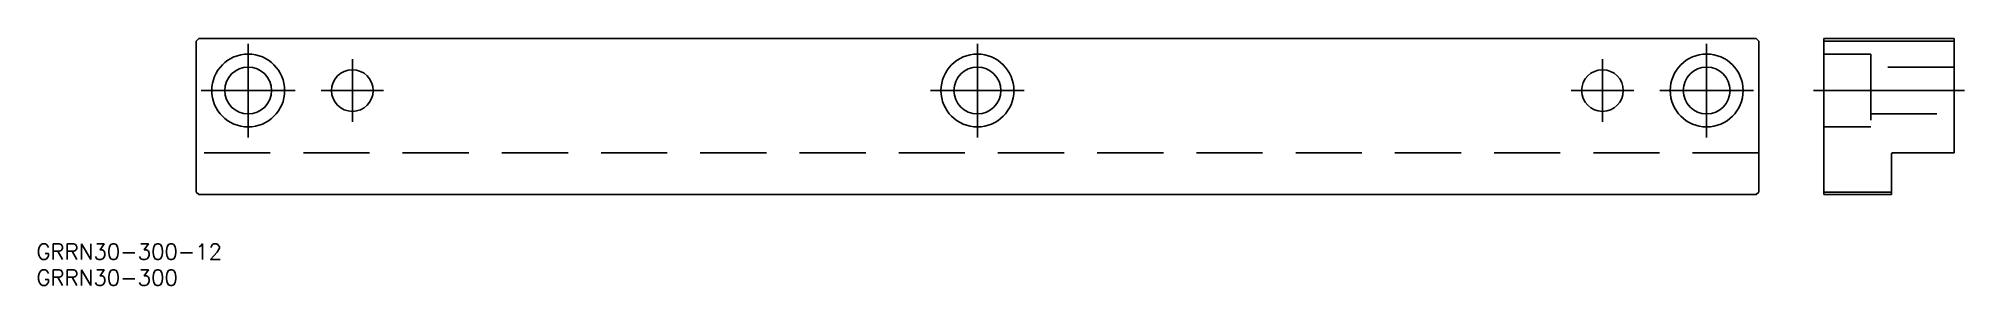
# Model space of a CAD drawing. Extents: x -180 to 189, y -17 to 30.
import ezdxf

# ---------------------------------------------------------------- set-up
doc = ezdxf.new("R2010")
doc.units = 0
doc.linetypes.add('CENTER', pattern=[50.8, 31.75, -6.35, 6.35, -6.35])
doc.linetypes.add('DASHED', pattern=[19.05, 12.7, -6.35])
doc.layers.get('0').update_dxf_attribs({"linetype": 'CONTINUOUS'})
doc.layers.add('CENTER', color=1, linetype='CENTER')
doc.styles.get("Standard").update_dxf_attribs({"font": 'txt.shx', "height": 3, "bigfont": 'bigfont.shx'})

msp = doc.modelspace()

# ---------------------------------------------------------------- linework, layer by layer
at = {"color": 7, "linetype": 'CONTINUOUS'}
for p, q in [((-150, 29.5), (-149.5, 30)), ((-149.5, 30), (149.5, 30)), ((149.5, 30), (150, 29.5)), ((162.5, 30), (162.5, 0)), ((187.5, 30), (162.5, 30)), ((187.5, 8), (187.5, 30)), ((-150, 0.5), (-150, 29.5)), ((150, 29.5), (150, 0.5)), ((187.5, 29.5), (162.5, 29.5)), ((175.5, 0), (175.5, 7.8)), ((175.7, 8), (187.5, 8)), ((-149.5, 0), (-150, 0.5)), ((-149.5, 0), (149.5, 0)), ((150, 0.5), (149.5, 0)), ((162.5, 0.5), (175.5, 0.5)), ((175.5, 0), (162.5, 0))]:
    msp.add_line(p, q, dxfattribs=at)
at = {"color": 3, "linetype": 'DASHED'}
for p, q in [((171.5, 27), (162.5, 27)), ((171.5, 27), (171.5, 13)), ((187.5, 24.5), (171.5, 24.5)), ((171.5, 15.5), (187.5, 15.5)), ((171.5, 13), (162.5, 13)), ((150, 8), (-150, 8))]:
    msp.add_line(p, q, dxfattribs=at)
at = {"color": 7, "linetype": 'CONTINUOUS'}
for centre, radius in [((-140, 20), 7), ((0, 20), 7), ((140, 20), 7), ((-140, 20), 4.5), ((-120, 20), 4), ((0, 20), 4.5), ((120, 20), 4), ((140, 20), 4.5)]:
    msp.add_circle(centre, radius, dxfattribs=at)
msp.add_arc((175.7, 7.8), 0.2, 90, 180, dxfattribs=at)
at = {"layer": 'CENTER', "color": 1, "linetype": 'CENTER'}
for p, q in [((-140, 11), (-140, 29)), ((-120, 14), (-120, 26)), ((0, 11), (0, 29)), ((120, 14), (120, 26)), ((140, 29), (140, 11)), ((-149, 20), (-131, 20)), ((-126, 20), (-114, 20)), ((-9, 20), (9, 20)), ((114, 20), (126, 20)), ((131, 20), (149, 20)), ((189.5, 20), (160.5, 20))]:
    msp.add_line(p, q, dxfattribs=at)

# ---------------------------------------------------------------- texts
at = {"color": 7, "linetype": 'CONTINUOUS'}
for s, p in [('GRRN30-300-12', (-180.64, -12.46)), ('GRRN30-300', (-180.64, -17.46))]:
    msp.add_text(s, height=3, dxfattribs=at).set_placement(p)

doc.saveas('drawing.dxf')
